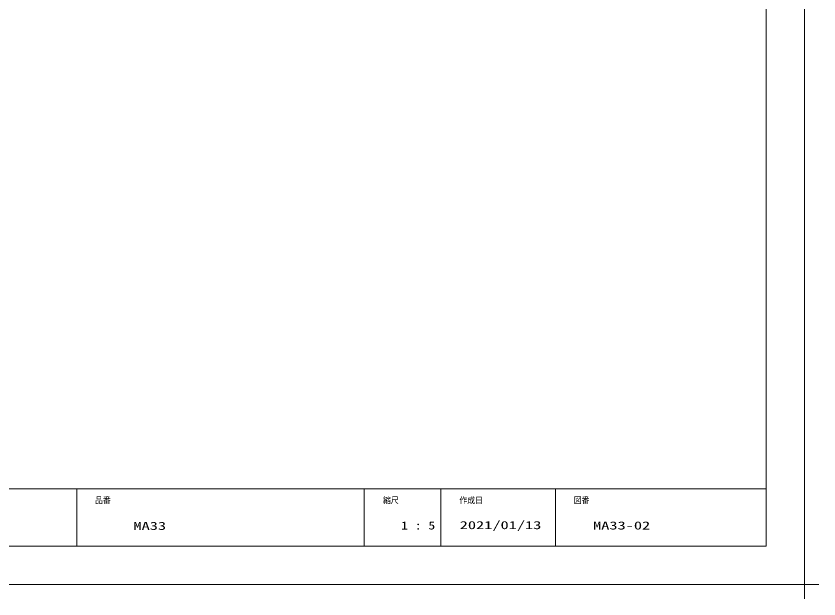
# Model space of a CAD drawing. Units: millimetres on the paper, scale 1:5. Extents: x -305 to 305, y -152 to 152.
# Drawn here: x -86.9 to 122.7, y -152.2 to 0 of the extents above; entities that cross this region are included whole.
import ezdxf
from ezdxf.enums import TextEntityAlignment as Align

# ---------------------------------------------------------------- set-up
doc = ezdxf.new("R2010")
doc.units = ezdxf.units.MM
for name, color, linetype, lineweight in [('0-2_0', 7, 'Continuous', 9), ('0-3_DEFPOINTS', 7, 'Continuous', 9), ('0-4_1図面枠', 7, 'Continuous', 9), ('0-5_図面枠', 3, 'Continuous', 9)]:
    doc.layers.add(name, color=color, linetype=linetype, lineweight=lineweight)
doc.styles.add('ＭＳ ゴシック', font='')
doc.styles.get('ＭＳ ゴシック').set_extended_font_data('MS Gothic')

# ---------------------------------------------------------------- blocks, each defined once
blk = doc.blocks.new('グループ-6')
at = {"layer": '0-4_1図面枠'}
for p, q in [((4200, -2895), (4200, -3045)), ((4275, -2970), (4125, -2970))]:
    blk.add_line(p, q, dxfattribs=at)

msp = doc.modelspace()

# ---------------------------------------------------------------- linework, layer by layer
at = {"layer": '0-2_0'}
for p, q in [((-71.017, -123.498), (-71.017, -138.498)), ((3.983, -123.498), (3.983, -138.498)), ((23.983, -123.498), (23.983, -138.498)), ((53.983, -123.498), (53.983, -138.498))]:
    msp.add_line(p, q, dxfattribs=at)
at = {"layer": '0-3_DEFPOINTS'}
for q in [(118.983, 148.502), (-301.017, -148.498)]:
    msp.add_line((118.983, -148.498), q, dxfattribs=at)
at = {"layer": '0-5_図面枠'}
msp.add_line((-291.017, -123.498), (108.983, -123.498), dxfattribs=at)
msp.add_lwpolyline([(-291.017, -138.498), (108.983, -138.498), (108.983, 138.502), (-291.017, 138.502)], close=True, dxfattribs=at)

# ---------------------------------------------------------------- block references
at = {"layer": '0-4_1図面枠', "xscale": 0.05, "yscale": 0.05}
msp.add_blockref('グループ-6', (-91.017, 0.002), dxfattribs=at)
msp.add_blockref('グループ-6', (-91.017, 0.002), dxfattribs=at)

# ---------------------------------------------------------------- texts
at = {"layer": '0-4_1図面枠', "style": 'ＭＳ ゴシック'}
for s, height, width, p in [('品番', 1.628, 0.9, (-66.276, -127.759)), ('縮尺', 1.628, 0.9, (8.896, -127.769)), ('作成日', 1.628, 0.9, (28.857, -127.788)), ('図番', 1.628, 0.9, (58.732, -127.759)), ('2021/01/13', 2.089, 1.5, (28.945, -134.64)), ('MA33-02', 2.089, 1.5, (63.761, -134.737)), ('MA33', 2.089, 1.5, (-56.239, -134.835)), ('1 : 5', 2.092, 1.25, (13.65, -134.738))]:
    msp.add_text(s, height=height, dxfattribs=dict(at, width=width)).set_placement(p, align=Align.BOTTOM_LEFT)

doc.saveas('drawing.dxf')
